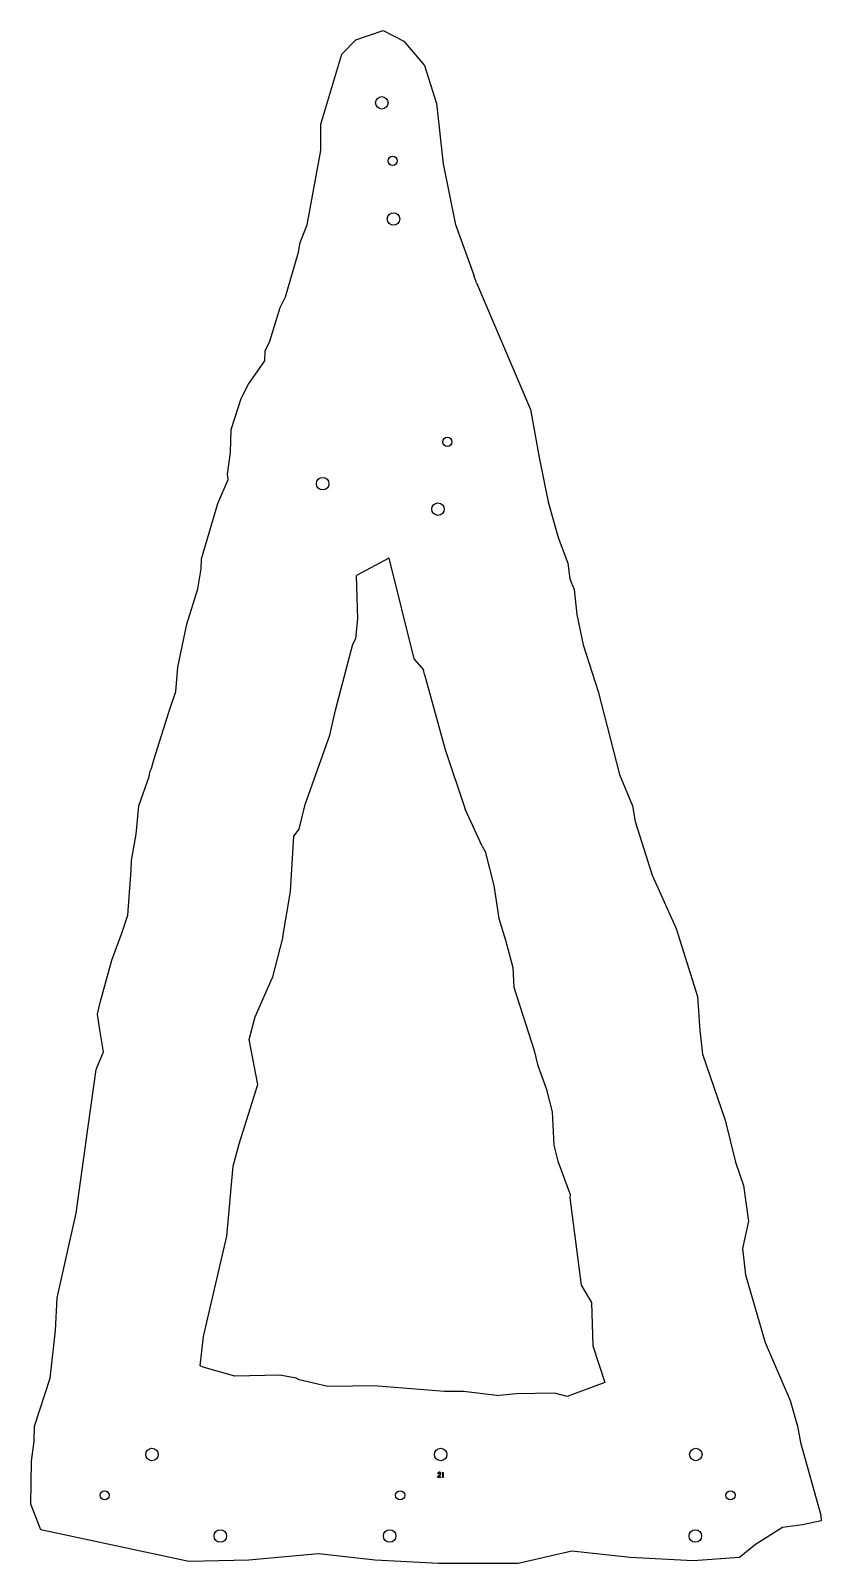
# Model space of a CAD drawing. Header units: millimetres. Extents: x 162 to 938, y 114 to 1619.
import ezdxf

# ---------------------------------------------------------------- set-up
doc = ezdxf.new("R2010")
doc.units = ezdxf.units.MM
doc.linetypes.add('SLD-Durchgehend', pattern=[0])

msp = doc.modelspace()

# ---------------------------------------------------------------- linework, layer by layer
at = {"color": 7, "linetype": 'SLD-Durchgehend', "lineweight": 25}
for p, q in [((467.1, 1596.2), (481, 1610.2)), ((481, 1610.2), (507.8, 1619.2)), ((507.8, 1619.2), (528, 1608.8)), ((446.7, 1527.5), (467.1, 1596.2)), ((528, 1608.8), (548.4, 1585)), ((548.4, 1585), (559.9, 1547.6)), ((559.9, 1547.6), (566.5, 1488.5)), ((446.7, 1501.6), (446.7, 1527.5)), ((439.2, 1460.6), (446.7, 1501.6)), ((566.5, 1488.5), (578.3, 1430.2)), ((433, 1428.6), (439.2, 1460.6)), ((578.3, 1430.2), (578.8, 1428.7)), ((426.2, 1411.3), (433, 1428.6)), ((578.8, 1428.7), (596.6, 1379.2)), ((411.9, 1357.9), (424.8, 1401.6)), ((424.8, 1401.6), (426.2, 1411.3)), ((599.4, 1371.6), (596.6, 1379.2)), ((599.4, 1371.6), (652.4, 1247.2)), ((406.6, 1347.4), (411.9, 1357.9)), ((396.4, 1314.3), (406.6, 1347.4)), ((392.1, 1304.8), (396.4, 1314.3)), ((375.6, 1272), (391.6, 1295.1)), ((391.6, 1295.1), (392.1, 1304.8)), ((369.9, 1261.2), (375.6, 1272)), ((358.5, 1227.7), (368.5, 1258.1)), ((368.5, 1258.1), (369.9, 1261.2)), ((652.4, 1247.2), (660.8, 1200.1)), ((357.9, 1205.1), (358.5, 1227.7)), ((354.9, 1183.6), (357.9, 1205.1)), ((660.8, 1200.1), (669.7, 1156.6)), ((345.4, 1154.8), (355.6, 1178.6)), ((355.6, 1178.6), (354.9, 1183.6)), ((329.5, 1100.7), (345.4, 1154.8)), ((669.7, 1156.6), (679.5, 1121.6)), ((679.5, 1121.6), (689, 1096.3)), ((329.2, 1090.8), (329.5, 1100.7)), ((513.2, 1101.1), (481.6, 1084.3)), ((513.2, 1101.1), (537.7, 1002.3)), ((325.8, 1071.2), (329.2, 1090.8)), ((482.8, 1041.6), (481.6, 1084.3)), ((689, 1096.3), (690.7, 1081.1)), ((315.2, 1036.3), (325.8, 1071.2)), ((690.7, 1081.1), (695.2, 1070.5)), ((695.2, 1070.5), (697.8, 1046)), ((481, 1022.4), (482.8, 1041.6)), ((697.8, 1046), (703.9, 1016.2)), ((306.4, 994.3), (315.2, 1036.3)), ((460.8, 952), (477.8, 1016.8)), ((477.8, 1016.8), (481, 1022.4)), ((703.9, 1016.2), (718.6, 970.5)), ((304.4, 970.2), (306.4, 994.3)), ((537.7, 1002.3), (547.2, 991.7)), ((548.4, 987), (547.2, 991.7)), ((548.4, 987), (568.5, 913.3)), ((297.8, 950.9), (304.4, 970.2)), ((718.6, 970.5), (739.5, 889)), ((282.7, 903.1), (297.8, 950.9)), ((455.5, 927.4), (460.8, 952)), ((431.2, 859.4), (455.5, 927.4)), ((280.4, 894.6), (282.7, 903.1)), ((568.5, 913.3), (588.1, 854.8)), ((278.2, 886.8), (279, 892)), ((279, 892), (280.4, 894.6)), ((739.5, 889), (752.4, 858.2)), ((267.9, 858), (278.2, 886.8)), ((265.3, 830.3), (267.9, 858)), ((425.4, 835.1), (431.2, 859.4)), ((752.4, 858.2), (755, 842.6)), ((605, 818.4), (588.1, 854.8)), ((260.9, 804.4), (265.3, 830.3)), ((416.8, 774.1), (420.2, 828.3)), ((420.2, 828.3), (425.4, 835.1)), ((755, 842.6), (771.6, 789.9)), ((605, 818.4), (607.7, 813.4)), ((607.7, 813.4), (616.4, 779.8)), ((260.5, 794.9), (260.9, 804.4)), ((257.1, 750.6), (260.5, 794.9)), ((771.6, 789.9), (795.2, 737.5)), ((409.4, 729.5), (416.8, 774.1)), ((616.4, 779.8), (621.1, 747.5)), ((251.3, 733), (257.1, 750.6)), ((621.1, 747.5), (627.9, 726.1)), ((795.2, 737.5), (816.2, 670.8)), ((241.4, 706.7), (251.3, 733)), ((409.4, 729.5), (398.7, 689)), ((627.9, 726.1), (635.1, 699.5)), ((230, 665.1), (241.4, 706.7)), ((635.1, 699.5), (636, 679.9)), ((382.1, 651), (398.7, 689)), ((636, 679.9), (656, 618)), ((227.6, 653.6), (230, 665.1)), ((816.2, 670.8), (818.3, 637.4)), ((229.7, 638.1), (227.6, 653.6)), ((376.4, 628.7), (382.1, 651)), ((233.3, 616.5), (229.7, 638.1)), ((818.3, 637.4), (820.9, 614.4)), ((384.7, 584.5), (376.4, 628.7)), ((656, 618), (659, 604)), ((226.1, 599.1), (233.3, 616.5)), ((659, 604), (667.8, 580.7)), ((820.9, 614.4), (843.2, 549.4)), ((218.2, 543.1), (226.1, 599.1)), ((366.3, 526.1), (384.7, 584.5)), ((667.8, 580.7), (673.6, 557.6)), ((673.6, 557.6), (675.3, 524.9)), ((206.4, 458.2), (218.2, 543.1)), ((843.2, 549.4), (853.4, 508.3)), ((360.6, 504.3), (366.3, 526.1)), ((675.3, 524.9), (679.2, 509.2)), ((354.2, 435.5), (360.6, 504.3)), ((679.2, 509.2), (691.3, 476.6)), ((853.4, 508.3), (861.2, 485.2)), ((861.2, 485.2), (866, 450.4)), ((691.3, 476.6), (690.8, 473.1)), ((690.8, 473.1), (702.1, 387.6)), ((187.9, 374.9), (206.4, 458.2)), ((866, 450.4), (860.4, 423.6)), ((331.6, 337.1), (354.2, 435.5)), ((860.4, 423.6), (863.1, 397.7)), ((863.1, 397.7), (882.6, 331.1)), ((702.1, 387.6), (712.1, 370.5)), ((186.2, 343.1), (187.9, 374.9)), ((712.1, 370.5), (713.5, 328)), ((181.1, 296.3), (186.2, 343.1)), ((328.3, 308.2), (331.6, 337.1)), ((713.5, 328), (725.2, 292)), ((882.6, 331.1), (907, 274.2)), ((332, 306.6), (328.3, 308.2)), ((362.2, 298.1), (332, 306.6)), ((165.7, 249.1), (181.1, 296.3)), ((406.2, 299), (362.2, 298.1)), ((422.3, 296.3), (406.2, 299)), ((425.2, 294.6), (422.3, 296.3)), ((453.4, 287.9), (425.2, 294.6)), ((502.6, 288.6), (453.4, 287.9)), ((502.6, 288.6), (567.9, 283.3)), ((725.2, 292), (688.3, 278.1)), ((567.9, 283.3), (586.6, 283.3)), ((586.6, 283.3), (621.8, 279)), ((638.1, 280.8), (621.8, 279)), ((675.9, 281.4), (638.1, 280.8)), ((688.3, 278.1), (675.9, 281.4)), ((907, 274.2), (914.2, 249.1)), ((165.2, 234.2), (165.7, 249.1)), ((914.2, 249.1), (917.3, 233)), ((162.6, 214.6), (165.2, 234.2)), ((917.3, 233), (937.1, 161.8)), ((161.9, 172.6), (162.6, 214.6)), ((171.7, 147.3), (161.9, 172.6)), ((919.3, 152.2), (899.6, 149.7)), ((937.6, 156.2), (919.3, 152.2)), ((937.1, 161.8), (937.6, 156.2)), ((316.9, 116), (171.7, 147.3)), ((899.6, 149.7), (873.1, 132.8)), ((444.3, 123.8), (375.9, 117.6)), ((499.8, 117.6), (444.3, 123.8)), ((692.8, 126.4), (640.1, 114.3)), ((749.9, 120), (692.8, 126.4)), ((873.1, 132.8), (857.4, 120)), ((375.9, 117.6), (316.9, 116)), ((562.1, 114.3), (499.8, 117.6)), ((640.1, 114.3), (562.1, 114.3)), ((811.9, 116.8), (749.9, 120)), ((857.4, 120), (811.9, 116.8))]:
    msp.add_line(p, q, dxfattribs=at)
at = {"color": 2, "linetype": 'SLD-Durchgehend', "lineweight": 25, "true_color": 0xffff00}
for p, q in [((560.9, 198.7), (562.8, 200.8)), ((564.3, 198.7), (560.9, 198.7)), ((561.5, 202.2), (561.1, 202.2)), ((563.2, 200.6), (562, 199.2)), ((562, 199.2), (564.3, 199.2)), ((564.3, 199.2), (564.3, 198.7)), ((565.5, 203.2), (565.8, 203.7)), ((566.3, 203.2), (565.5, 203.2)), ((565.8, 203.7), (566.7, 203.7)), ((566.3, 198.7), (566.3, 203.2)), ((566.7, 198.7), (566.3, 198.7)), ((566.7, 203.7), (566.7, 198.7))]:
    msp.add_line(p, q, dxfattribs=at)
at = {"color": 7, "linetype": 'SLD-Durchgehend', "lineweight": 25}
for centre, radius in [((506.4, 1548.3), 6.12), ((517, 1491.4), 4.5), ((517.8, 1434.3), 6.12), ((570.7, 1215.5), 4.5), ((448.4, 1174.4), 6.12), ((561.5, 1149.4), 6.12), ((280.9, 221.2), 6.12), ((564.2, 221.2), 6.12), ((814.5, 221.2), 6.12), ((234.5, 181.2), 4.5), ((524.4, 181.2), 4.5), ((848.5, 181.2), 4.5), ((347.9, 141.2), 6.12), ((514.1, 141.2), 6.12), ((814, 141.2), 6.12)]:
    msp.add_circle(centre, radius, dxfattribs=at)
at = {"color": 2, "linetype": 'SLD-Durchgehend', "lineweight": 25, "true_color": 0xffff00}
for centre, radius, start, end in [((562.7, 202.2), 1.62, 89.7556, 181.4974), ((562.7, 202.2), 1.15, 89.4909, 180.2609), ((562.8, 202.4), 1.47, 359.187, 91.7322), ((562.7, 202.3), 1.05, 1.7591, 92.123), ((561.6, 202.6), 2.17, 303.8727, 352.7787), ((561.6, 202.6), 2.64, 307.6065, 353.5535)]:
    msp.add_arc(centre, radius, start, end, dxfattribs=at)

doc.saveas('drawing.dxf')
